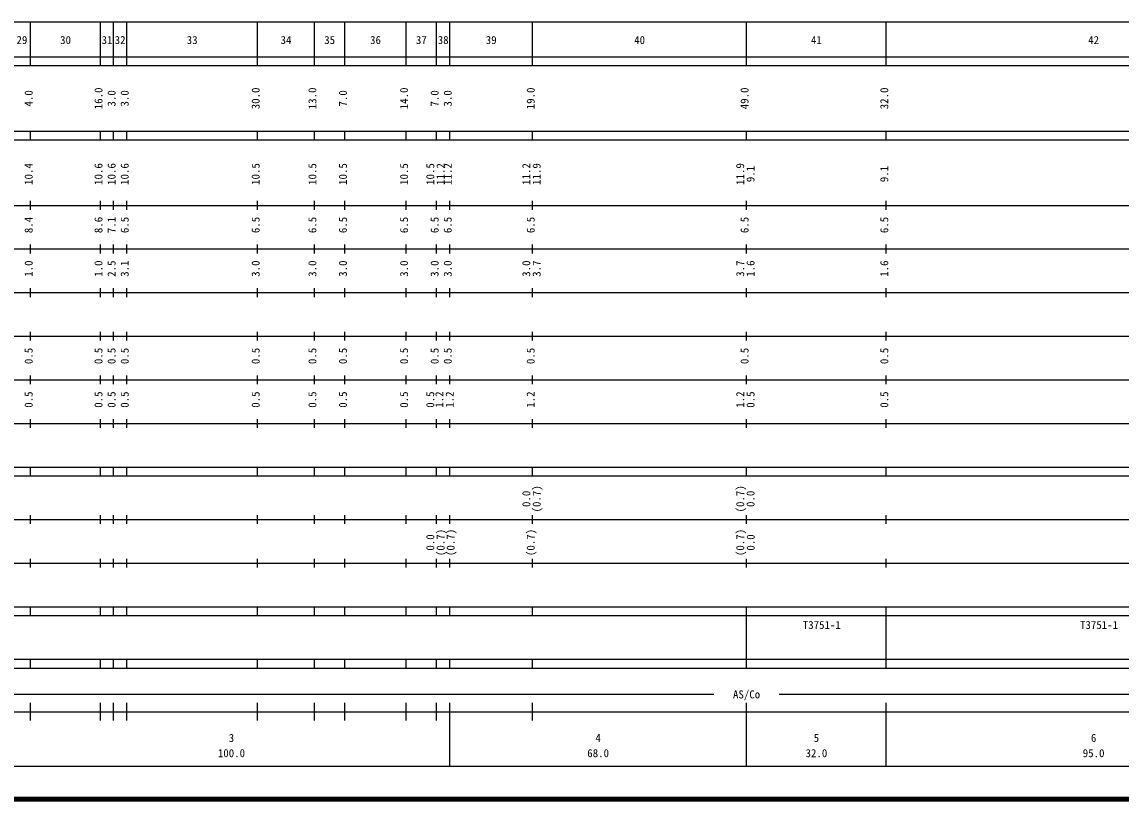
# Model space of a CAD drawing. Units: millimetres on the paper, enlarged 1000 times. Extents: x 40000 to 680000, y 20000 to 380000.
# Drawn here: x 270021 to 522001, y 20000 to 198000 of the extents above; entities that cross this region are included whole.
import ezdxf
from ezdxf.enums import TextEntityAlignment as Align

# ---------------------------------------------------------------- set-up
doc = ezdxf.new("R2010")
doc.units = ezdxf.units.MM
doc.header["$LTSCALE"] = 1000
doc.layers.add('M-TTL', color=2, linetype='Continuous', lineweight=140)
doc.layers.add('M-TTL-BAND', color=7, linetype='Continuous', lineweight=25)
doc.styles.add('ＭＳ ゴシック', font='')
doc.styles.get('ＭＳ ゴシック').set_extended_font_data('MS Gothic')

msp = doc.modelspace()

# ---------------------------------------------------------------- linework, layer by layer
at = {"layer": 'M-TTL'}
msp.add_line((40000, 20000), (680000, 20000), dxfattribs=at)
at = {"layer": 'M-TTL-BAND'}
for p, q in [((68000, 198000), (579000, 198000)), ((272000, 188000), (272000, 198000)), ((288000, 188000), (288000, 198000)), ((291000, 188000), (291000, 198000)), ((294000, 188000), (294000, 198000)), ((324000, 188000), (324000, 198000)), ((337000, 188000), (337000, 198000)), ((344000, 188000), (344000, 198000)), ((358000, 188000), (358000, 198000)), ((365000, 188000), (365000, 198000)), ((368000, 188000), (368000, 198000)), ((387000, 188000), (387000, 198000)), ((436000, 188000), (436000, 198000)), ((468000, 188000), (468000, 198000)), ((40000, 190000), (579000, 190000)), ((40000, 188000), (579000, 188000)), ((40000, 173000), (579000, 173000)), ((272000, 171000), (272000, 173000)), ((288000, 171000), (288000, 173000)), ((291000, 171000), (291000, 173000)), ((294000, 171000), (294000, 173000)), ((324000, 171000), (324000, 173000)), ((337000, 171000), (337000, 173000)), ((344000, 171000), (344000, 173000)), ((358000, 171000), (358000, 173000)), ((365000, 171000), (365000, 173000)), ((368000, 171000), (368000, 173000)), ((387000, 171000), (387000, 173000)), ((436000, 171000), (436000, 173000)), ((468000, 171000), (468000, 173000)), ((40000, 171000), (579000, 171000)), ((272000, 155000), (272000, 157000)), ((288000, 155000), (288000, 157000)), ((291000, 155000), (291000, 157000)), ((294000, 155000), (294000, 157000)), ((324000, 155000), (324000, 157000)), ((337000, 155000), (337000, 157000)), ((344000, 155000), (344000, 157000)), ((358000, 155000), (358000, 157000)), ((365000, 155000), (365000, 157000)), ((368000, 155000), (368000, 157000)), ((387000, 155000), (387000, 157000)), ((436000, 155000), (436000, 157000)), ((468000, 155000), (468000, 157000)), ((40000, 156000), (579000, 156000)), ((272000, 145000), (272000, 147000)), ((288000, 145000), (288000, 147000)), ((291000, 145000), (291000, 147000)), ((294000, 145000), (294000, 147000)), ((324000, 145000), (324000, 147000)), ((337000, 145000), (337000, 147000)), ((344000, 145000), (344000, 147000)), ((358000, 145000), (358000, 147000)), ((365000, 145000), (365000, 147000)), ((368000, 145000), (368000, 147000)), ((387000, 145000), (387000, 147000)), ((436000, 145000), (436000, 147000)), ((468000, 145000), (468000, 147000)), ((46000, 146000), (579000, 146000)), ((272000, 135000), (272000, 137000)), ((288000, 135000), (288000, 137000)), ((291000, 135000), (291000, 137000)), ((294000, 135000), (294000, 137000)), ((324000, 135000), (324000, 137000)), ((337000, 135000), (337000, 137000)), ((344000, 135000), (344000, 137000)), ((358000, 135000), (358000, 137000)), ((365000, 135000), (365000, 137000)), ((368000, 135000), (368000, 137000)), ((387000, 135000), (387000, 137000)), ((436000, 135000), (436000, 137000)), ((468000, 135000), (468000, 137000)), ((52000, 136000), (579000, 136000)), ((46000, 126000), (579000, 126000)), ((272000, 125000), (272000, 127000)), ((288000, 125000), (288000, 127000)), ((291000, 125000), (291000, 127000)), ((294000, 125000), (294000, 127000)), ((324000, 125000), (324000, 127000)), ((337000, 125000), (337000, 127000)), ((344000, 125000), (344000, 127000)), ((358000, 125000), (358000, 127000)), ((365000, 125000), (365000, 127000)), ((368000, 125000), (368000, 127000)), ((387000, 125000), (387000, 127000)), ((436000, 125000), (436000, 127000)), ((468000, 125000), (468000, 127000)), ((52000, 116000), (579000, 116000)), ((272000, 115000), (272000, 117000)), ((288000, 115000), (288000, 117000)), ((291000, 115000), (291000, 117000)), ((294000, 115000), (294000, 117000)), ((324000, 115000), (324000, 117000)), ((337000, 115000), (337000, 117000)), ((344000, 115000), (344000, 117000)), ((358000, 115000), (358000, 117000)), ((365000, 115000), (365000, 117000)), ((368000, 115000), (368000, 117000)), ((387000, 115000), (387000, 117000)), ((436000, 115000), (436000, 117000)), ((468000, 115000), (468000, 117000)), ((46000, 106000), (579000, 106000)), ((272000, 105000), (272000, 107000)), ((288000, 105000), (288000, 107000)), ((291000, 105000), (291000, 107000)), ((294000, 105000), (294000, 107000)), ((324000, 105000), (324000, 107000)), ((337000, 105000), (337000, 107000)), ((344000, 105000), (344000, 107000)), ((358000, 105000), (358000, 107000)), ((365000, 105000), (365000, 107000)), ((368000, 105000), (368000, 107000)), ((387000, 105000), (387000, 107000)), ((436000, 105000), (436000, 107000)), ((468000, 105000), (468000, 107000)), ((40000, 96000), (579000, 96000)), ((272000, 94000), (272000, 96000)), ((288000, 94000), (288000, 96000)), ((291000, 94000), (291000, 96000)), ((294000, 94000), (294000, 96000)), ((324000, 94000), (324000, 96000)), ((337000, 94000), (337000, 96000)), ((344000, 94000), (344000, 96000)), ((358000, 94000), (358000, 96000)), ((365000, 94000), (365000, 96000)), ((368000, 94000), (368000, 96000)), ((387000, 94000), (387000, 96000)), ((436000, 94000), (436000, 96000)), ((468000, 94000), (468000, 96000)), ((40000, 94000), (579000, 94000)), ((49000, 84000), (579000, 84000)), ((272000, 83000), (272000, 85000)), ((288000, 83000), (288000, 85000)), ((291000, 83000), (291000, 85000)), ((294000, 83000), (294000, 85000)), ((324000, 83000), (324000, 85000)), ((337000, 83000), (337000, 85000)), ((344000, 83000), (344000, 85000)), ((358000, 83000), (358000, 85000)), ((365000, 83000), (365000, 85000)), ((368000, 83000), (368000, 85000)), ((387000, 83000), (387000, 85000)), ((436000, 83000), (436000, 85000)), ((468000, 83000), (468000, 85000)), ((40000, 74000), (579000, 74000)), ((272000, 73000), (272000, 75000)), ((288000, 73000), (288000, 75000)), ((291000, 73000), (291000, 75000)), ((294000, 73000), (294000, 75000)), ((324000, 73000), (324000, 75000)), ((337000, 73000), (337000, 75000)), ((344000, 73000), (344000, 75000)), ((358000, 73000), (358000, 75000)), ((365000, 73000), (365000, 75000)), ((368000, 73000), (368000, 75000)), ((387000, 73000), (387000, 75000)), ((436000, 73000), (436000, 75000)), ((468000, 73000), (468000, 75000)), ((40000, 64000), (579000, 64000)), ((272000, 62000), (272000, 64000)), ((288000, 62000), (288000, 64000)), ((291000, 62000), (291000, 64000)), ((294000, 62000), (294000, 64000)), ((324000, 62000), (324000, 64000)), ((337000, 62000), (337000, 64000)), ((344000, 62000), (344000, 64000)), ((358000, 62000), (358000, 64000)), ((365000, 62000), (365000, 64000)), ((368000, 62000), (368000, 64000)), ((387000, 62000), (387000, 64000)), ((436000, 62000), (436000, 64000)), ((468000, 62000), (468000, 64000)), ((40000, 62000), (579000, 62000)), ((436000, 52000), (436000, 62000)), ((468000, 52000), (468000, 62000)), ((468000, 52000), (468000, 62000)), ((40000, 52000), (579000, 52000)), ((272000, 50000), (272000, 52000)), ((288000, 50000), (288000, 52000)), ((291000, 50000), (291000, 52000)), ((294000, 50000), (294000, 52000)), ((324000, 50000), (324000, 52000)), ((337000, 50000), (337000, 52000)), ((344000, 50000), (344000, 52000)), ((358000, 50000), (358000, 52000)), ((365000, 50000), (365000, 52000)), ((368000, 50000), (368000, 52000)), ((387000, 50000), (387000, 52000)), ((436000, 50000), (436000, 52000)), ((468000, 50000), (468000, 52000)), ((40000, 50000), (579000, 50000)), ((71000, 44000), (428500, 44000)), ((443500, 44000), (560000, 44000)), ((272000, 38000), (272000, 42000)), ((288000, 38000), (288000, 42000)), ((291000, 38000), (291000, 42000)), ((294000, 38000), (294000, 42000)), ((324000, 38000), (324000, 42000)), ((337000, 38000), (337000, 42000)), ((344000, 38000), (344000, 42000)), ((358000, 38000), (358000, 42000)), ((365000, 38000), (365000, 42000)), ((368000, 27500), (368000, 42000)), ((387000, 38000), (387000, 42000)), ((436000, 27500), (436000, 42000)), ((468000, 27500), (468000, 42000)), ((40000, 40000), (579000, 40000)), ((68000, 27500), (579000, 27500))]:
    msp.add_line(p, q, dxfattribs=at)

# ---------------------------------------------------------------- texts
at = {"layer": 'M-TTL-BAND', "style": 'ＭＳ ゴシック'}
for s, p in [('29', (270000, 192405)), ('30', (280000, 192405)), ('31', (289500, 192405)), ('32', (292500, 192405)), ('33', (309000, 192405)), ('34', (330500, 192405)), ('35', (340500, 192405)), ('36', (351000, 192405)), ('37', (361500, 192405)), ('38', (366500, 192405)), ('39', (377500, 192405)), ('40', (411500, 192405)), ('41', (452000, 192405)), ('42', (515500, 192405)), ('AS/Co', (436000, 42500)), ('3', (318000, 32523)), ('4', (402000, 32523)), ('5', (452000, 32523)), ('6', (515500, 32523)), ('100.0', (318000, 29033)), ('68.0', (402000, 29033)), ('32.0', (452000, 29033)), ('95.0', (515500, 29033))]:
    msp.add_text(s, height=1833, dxfattribs=at).set_placement(p, align=Align.BOTTOM_CENTER)
for s, p in [('4.0', (273000, 180500)), ('16.0', (289000, 180500)), ('3.0', (292000, 180500)), ('3.0', (295000, 180500)), ('30.0', (325000, 180500)), ('13.0', (338000, 180500)), ('7.0', (345000, 180500)), ('14.0', (359000, 180500)), ('7.0', (366000, 180500)), ('3.0', (369000, 180500)), ('19.0', (388000, 180500)), ('49.0', (437000, 180500)), ('32.0', (469000, 180500)), ('10.4', (273000, 163174)), ('10.6', (289000, 163174)), ('10.6', (292000, 163174)), ('10.6', (295000, 163174)), ('10.5', (325000, 163174)), ('10.5', (338000, 163174)), ('10.5', (345000, 163174)), ('10.5', (359000, 163174)), ('10.5', (365000, 163174)), ('11.2', (367370, 163174)), ('11.2', (369000, 163174)), ('11.2', (387000, 163174)), ('11.9', (389370, 163174)), ('11.9', (436000, 163174)), ('9.1', (438370, 163174)), ('9.1', (469000, 163174)), ('8.4', (273000, 151500)), ('8.6', (289000, 151500)), ('7.1', (292000, 151500)), ('6.5', (295000, 151500)), ('6.5', (325000, 151500)), ('6.5', (338000, 151500)), ('6.5', (345000, 151500)), ('6.5', (359000, 151500)), ('6.5', (366000, 151500)), ('6.5', (369000, 151500)), ('6.5', (388000, 151500)), ('6.5', (437000, 151500)), ('6.5', (469000, 151500)), ('1.0', (273000, 141500)), ('1.0', (289000, 141500)), ('2.5', (292000, 141500)), ('3.1', (295000, 141500)), ('3.0', (325000, 141500)), ('3.0', (338000, 141500)), ('3.0', (345000, 141500)), ('3.0', (359000, 141500)), ('3.0', (366000, 141500)), ('3.0', (369000, 141500)), ('3.0', (387000, 141500)), ('3.7', (389370, 141500)), ('3.7', (436000, 141500)), ('1.6', (438370, 141500)), ('1.6', (469000, 141500)), ('0.5', (273000, 121500)), ('0.5', (289000, 121500)), ('0.5', (292000, 121500)), ('0.5', (295000, 121500)), ('0.5', (325000, 121500)), ('0.5', (338000, 121500)), ('0.5', (345000, 121500)), ('0.5', (359000, 121500)), ('0.5', (366000, 121500)), ('0.5', (369000, 121500)), ('0.5', (388000, 121500)), ('0.5', (437000, 121500)), ('0.5', (469000, 121500)), ('0.5', (273000, 111500)), ('0.5', (289000, 111500)), ('0.5', (292000, 111500)), ('0.5', (295000, 111500)), ('0.5', (325000, 111500)), ('0.5', (338000, 111500)), ('0.5', (345000, 111500)), ('0.5', (359000, 111500)), ('0.5', (365000, 111500)), ('1.2', (367080, 111500)), ('1.2', (369458, 111500)), ('1.2', (388000, 111500)), ('1.2', (436000, 111500)), ('0.5', (438370, 111500)), ('0.5', (469000, 111500)), ('(0.7)', (389370, 88764)), ('(0.7)', (436000, 88764)), ('0.0', (387000, 88764)), ('0.0', (438370, 88764)), ('(0.7)', (367370, 78764)), ('(0.7)', (369657, 78777)), ('(0.7)', (388000, 78764)), ('(0.7)', (436000, 78764)), ('0.0', (365000, 78764)), ('0.0', (438397, 78764))]:
    msp.add_text(s, height=1833, rotation=90, dxfattribs=at).set_placement(p, align=Align.BOTTOM_CENTER)
for p in [(448875, 58405), (512375, 58405)]:
    msp.add_text('T3751-1', height=1833, dxfattribs=at).set_placement(p, align=Align.BOTTOM_LEFT)

doc.saveas('drawing.dxf')
